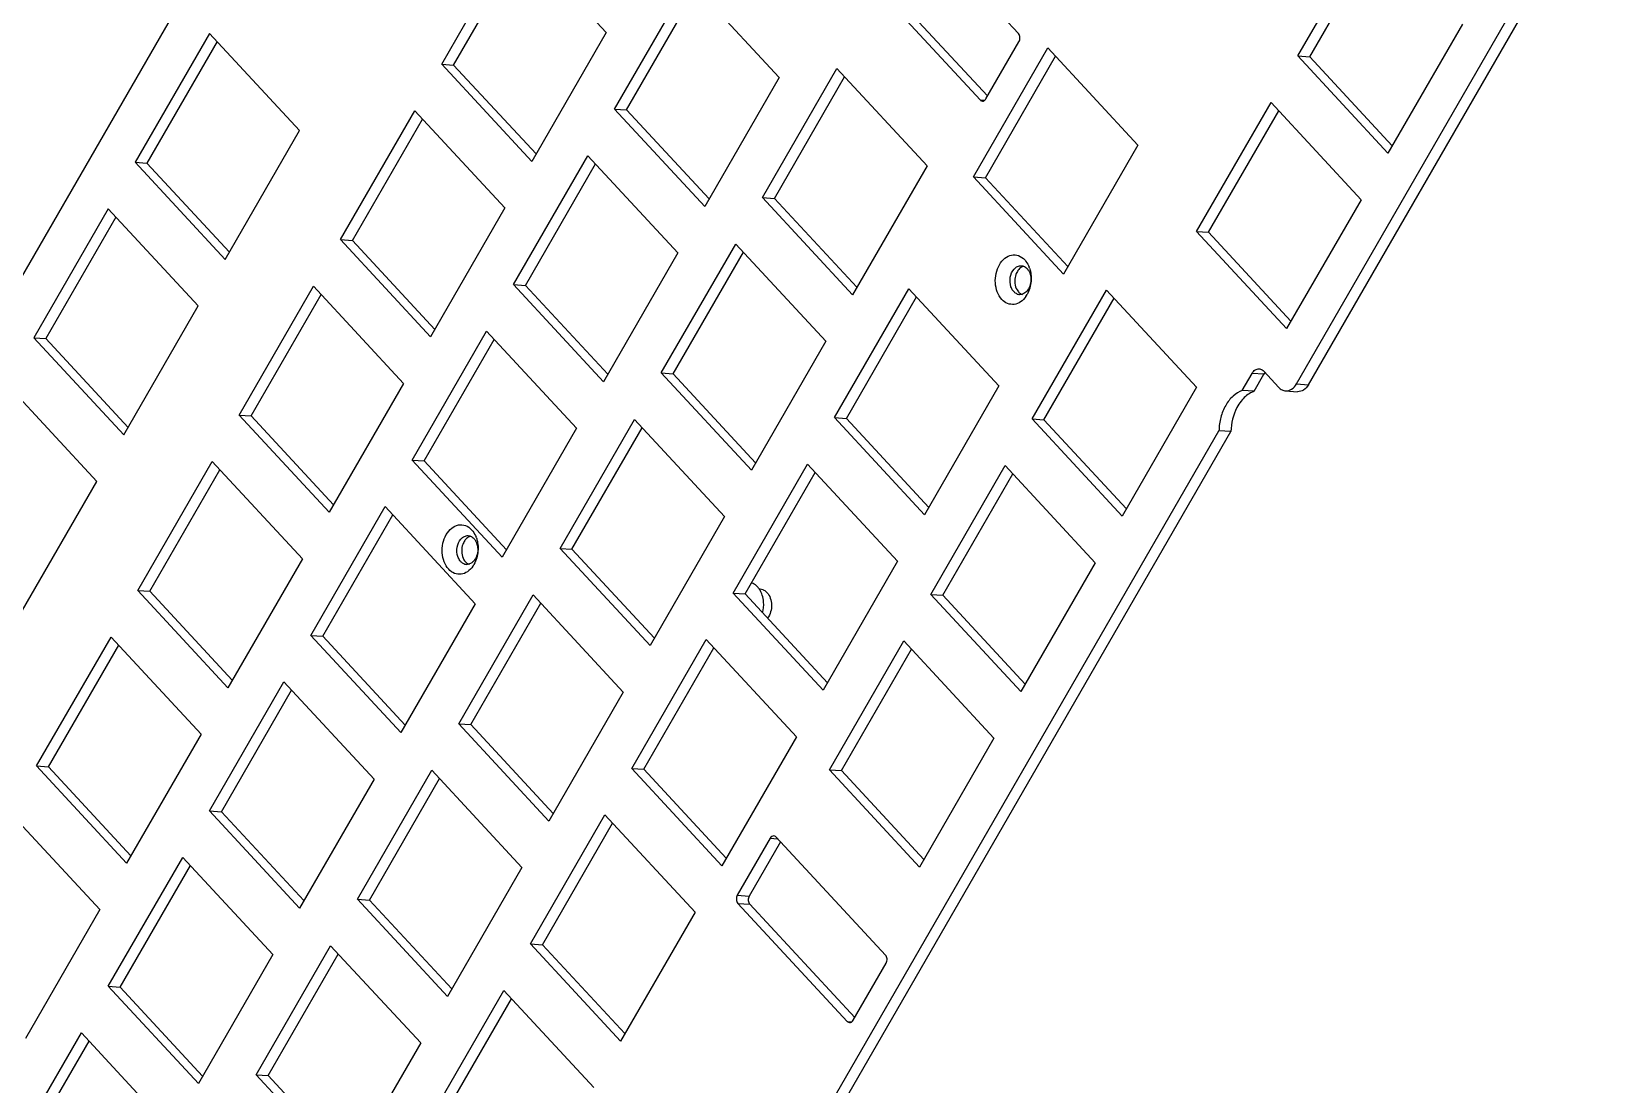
# Model space of a CAD drawing. Header units: millimetres. Extents: x 2563 to 3873, y -1388 to 61.
# Drawn here: x 3207.6 to 3344.9, y -1165.3 to -1074.1 of the extents above; entities that cross this region are included whole.
import ezdxf

# ---------------------------------------------------------------- set-up
doc = ezdxf.new("R2010")
doc.units = ezdxf.units.MM
doc.header["$LTSCALE"] = 30.734
doc.layers.get('0').update_dxf_attribs({"linetype": 'CONTINUOUS'})

msp = doc.modelspace()

# ---------------------------------------------------------------- linework, layer by layer
at = {"color": 7, "linetype": 'Continuous'}
for p, q in [((3241.643, -1034.778), (3188.974, -1126.003)), ((3317.13, -1104.625), (3343.886, -1058.281)), ((3318.166, -1104.695), (3344.923, -1058.351)), ((3243.086, -1076.928), (3249.534, -1065.76)), ((3249.534, -1065.76), (3257.336, -1074.179)), ((3317.252, -1076.213), (3323.7, -1065.046)), ((3318.288, -1076.283), (3324.363, -1065.762)), ((3244.122, -1076.998), (3250.197, -1066.476)), ((3258.069, -1080.821), (3264.517, -1069.653)), ((3264.517, -1069.653), (3272.32, -1078.072)), ((3280.254, -1069.8), (3289.728, -1080.022)), ((3281.29, -1069.87), (3290.38, -1079.677)), ((3259.106, -1080.891), (3265.18, -1070.369)), ((3293.044, -1074.278), (3291.684, -1072.81)), ((3331.502, -1073.464), (3325.055, -1084.632)), ((3222.968, -1074.252), (3216.52, -1085.419)), ((3223.631, -1074.968), (3217.557, -1085.489)), ((3230.771, -1082.67), (3222.968, -1074.252)), ((3257.336, -1074.179), (3250.889, -1085.346)), ((3290.237, -1079.923), (3293.093, -1074.978)), ((3289.146, -1086.684), (3295.593, -1075.517)), ((3290.182, -1086.754), (3296.257, -1076.233)), ((3295.593, -1075.517), (3303.396, -1083.935)), ((3317.252, -1076.213), (3318.288, -1076.283)), ((3325.055, -1084.632), (3317.252, -1076.213)), ((3325.428, -1083.986), (3318.288, -1076.283)), ((3250.889, -1085.346), (3243.086, -1076.928)), ((3243.086, -1076.928), (3244.122, -1076.998)), ((3251.262, -1084.7), (3244.122, -1076.998)), ((3272.32, -1078.072), (3265.872, -1089.239)), ((3270.881, -1088.474), (3277.329, -1077.307)), ((3271.918, -1088.544), (3277.992, -1078.023)), ((3277.329, -1077.307), (3285.132, -1085.725)), ((3265.872, -1089.239), (3258.069, -1080.821)), ((3258.069, -1080.821), (3259.106, -1080.891)), ((3266.245, -1088.593), (3259.106, -1080.891)), ((3289.728, -1080.022), (3290.118, -1080.048)), ((3308.479, -1091.409), (3314.926, -1080.242)), ((3314.926, -1080.242), (3322.729, -1088.66)), ((3234.313, -1092.123), (3240.76, -1080.956)), ((3235.349, -1092.193), (3241.424, -1081.672)), ((3240.76, -1080.956), (3248.563, -1089.374)), ((3309.515, -1091.479), (3315.59, -1080.957)), ((3224.323, -1093.838), (3230.771, -1082.67)), ((3249.296, -1096.016), (3255.744, -1084.849)), ((3255.744, -1084.849), (3263.547, -1093.267)), ((3303.396, -1083.935), (3296.949, -1095.102)), ((3216.52, -1085.419), (3224.323, -1093.838)), ((3216.52, -1085.419), (3217.557, -1085.489)), ((3217.557, -1085.489), (3224.696, -1093.192)), ((3250.333, -1096.086), (3256.407, -1085.565)), ((3285.132, -1085.725), (3278.684, -1096.893)), ((3289.146, -1086.684), (3290.182, -1086.754)), ((3296.949, -1095.102), (3289.146, -1086.684)), ((3297.322, -1094.456), (3290.182, -1086.754)), ((3278.684, -1096.893), (3270.881, -1088.474)), ((3270.881, -1088.474), (3271.918, -1088.544)), ((3279.057, -1096.247), (3271.918, -1088.544)), ((3322.729, -1088.66), (3316.282, -1099.827)), ((3214.195, -1089.448), (3207.747, -1100.615)), ((3214.858, -1090.163), (3208.784, -1100.685)), ((3221.998, -1097.866), (3214.195, -1089.448)), ((3248.563, -1089.374), (3242.116, -1100.541)), ((3308.479, -1091.409), (3309.515, -1091.479)), ((3316.282, -1099.827), (3308.479, -1091.409)), ((3316.655, -1099.181), (3309.515, -1091.479)), ((3242.116, -1100.541), (3234.313, -1092.123)), ((3234.313, -1092.123), (3235.349, -1092.193)), ((3242.489, -1099.896), (3235.349, -1092.193)), ((3263.547, -1093.267), (3257.099, -1104.434)), ((3262.108, -1103.67), (3268.556, -1092.503)), ((3263.145, -1103.74), (3269.219, -1093.218)), ((3268.556, -1092.503), (3276.359, -1100.921)), ((3257.099, -1104.434), (3249.296, -1096.016)), ((3249.296, -1096.016), (3250.333, -1096.086)), ((3225.54, -1107.319), (3231.987, -1096.151)), ((3226.576, -1107.389), (3232.651, -1096.867)), ((3231.987, -1096.151), (3239.79, -1104.57)), ((3257.472, -1103.788), (3250.333, -1096.086)), ((3277.105, -1107.539), (3283.553, -1096.372)), ((3278.142, -1107.609), (3284.216, -1097.087)), ((3283.553, -1096.372), (3291.356, -1104.79)), ((3294.223, -1107.657), (3300.67, -1096.489)), ((3295.259, -1107.727), (3301.334, -1097.205)), ((3300.67, -1096.489), (3308.473, -1104.908)), ((3215.55, -1109.033), (3221.998, -1097.866)), ((3240.523, -1111.212), (3246.971, -1100.044)), ((3246.971, -1100.044), (3254.774, -1108.462)), ((3207.747, -1100.615), (3215.55, -1109.033)), ((3207.747, -1100.615), (3208.784, -1100.685)), ((3208.784, -1100.685), (3215.923, -1108.387)), ((3241.559, -1111.281), (3247.634, -1100.76)), ((3276.359, -1100.921), (3269.911, -1112.088)), ((3269.911, -1112.088), (3262.108, -1103.67)), ((3262.108, -1103.67), (3263.145, -1103.74)), ((3270.284, -1111.442), (3263.145, -1103.74)), ((3312.426, -1105.189), (3313.281, -1103.709)), ((3314.317, -1103.779), (3313.281, -1103.709)), ((3313.463, -1105.259), (3314.317, -1103.779)), ((3314.299, -1103.513), (3315.603, -1104.92)), ((3213.224, -1113.061), (3205.422, -1104.643)), ((3239.79, -1104.57), (3233.343, -1115.737)), ((3291.356, -1104.79), (3284.908, -1115.957)), ((3308.473, -1104.908), (3302.026, -1116.075)), ((3313.463, -1105.259), (3312.426, -1105.189)), ((3316.193, -1105.22), (3317.229, -1105.29)), ((3317.13, -1104.625), (3318.166, -1104.695)), ((3233.343, -1115.737), (3225.54, -1107.319)), ((3225.54, -1107.319), (3226.576, -1107.389)), ((3233.716, -1115.091), (3226.576, -1107.389)), ((3253.335, -1118.865), (3259.783, -1107.698)), ((3254.371, -1118.935), (3260.446, -1108.414)), ((3259.783, -1107.698), (3267.585, -1116.116)), ((3277.105, -1107.539), (3278.142, -1107.609)), ((3284.908, -1115.957), (3277.105, -1107.539)), ((3285.281, -1115.311), (3278.142, -1107.609)), ((3294.223, -1107.657), (3295.259, -1107.727)), ((3302.026, -1116.075), (3294.223, -1107.657)), ((3302.399, -1115.429), (3295.259, -1107.727)), ((3254.774, -1108.462), (3248.326, -1119.63)), ((3257.531, -1200.27), (3310.416, -1108.67)), ((3258.567, -1200.34), (3311.453, -1108.74)), ((3311.453, -1108.74), (3310.416, -1108.67)), ((3216.767, -1122.514), (3223.214, -1111.347)), ((3217.803, -1122.584), (3223.878, -1112.063)), ((3223.214, -1111.347), (3231.017, -1119.765)), ((3248.326, -1119.63), (3240.523, -1111.212)), ((3240.523, -1111.212), (3241.559, -1111.281)), ((3248.699, -1118.984), (3241.559, -1111.281)), ((3268.332, -1122.734), (3274.78, -1111.567)), ((3269.369, -1122.804), (3275.443, -1112.283)), ((3274.78, -1111.567), (3282.583, -1119.985)), ((3285.45, -1122.852), (3291.897, -1111.685)), ((3286.486, -1122.922), (3292.561, -1112.401)), ((3291.897, -1111.685), (3299.7, -1120.103)), ((3206.777, -1124.229), (3213.224, -1113.061)), ((3231.75, -1126.407), (3238.198, -1115.24)), ((3238.198, -1115.24), (3246, -1123.658)), ((3232.786, -1126.477), (3238.861, -1115.955)), ((3267.585, -1116.116), (3261.138, -1127.284)), ((3261.138, -1127.284), (3253.335, -1118.865)), ((3253.335, -1118.865), (3254.371, -1118.935)), ((3261.511, -1126.638), (3254.371, -1118.935)), ((3231.017, -1119.765), (3224.57, -1130.932)), ((3282.583, -1119.985), (3276.135, -1131.153)), ((3299.7, -1120.103), (3293.253, -1131.27)), ((3224.57, -1130.932), (3216.767, -1122.514)), ((3216.767, -1122.514), (3217.803, -1122.584)), ((3224.943, -1130.286), (3217.803, -1122.584)), ((3244.562, -1134.061), (3251.009, -1122.894)), ((3251.009, -1122.894), (3258.812, -1131.312)), ((3268.332, -1122.734), (3269.369, -1122.804)), ((3276.135, -1131.153), (3268.332, -1122.734)), ((3276.508, -1130.507), (3269.369, -1122.804)), ((3270.556, -1122.375), (3270.674, -1122.382)), ((3285.45, -1122.852), (3286.486, -1122.922)), ((3293.253, -1131.27), (3285.45, -1122.852)), ((3293.626, -1130.625), (3286.486, -1122.922)), ((3246, -1123.658), (3239.553, -1134.825)), ((3245.598, -1134.131), (3251.673, -1123.609)), ((3207.994, -1137.71), (3214.441, -1126.542)), ((3209.03, -1137.78), (3215.105, -1127.258)), ((3214.441, -1126.542), (3222.244, -1134.96)), ((3239.553, -1134.825), (3231.75, -1126.407)), ((3231.75, -1126.407), (3232.786, -1126.477)), ((3239.926, -1134.179), (3232.786, -1126.477)), ((3259.559, -1137.93), (3266.007, -1126.763)), ((3260.595, -1138), (3266.67, -1127.478)), ((3266.007, -1126.763), (3273.809, -1135.181)), ((3276.677, -1138.048), (3283.124, -1126.88)), ((3277.713, -1138.118), (3283.788, -1127.596)), ((3283.124, -1126.88), (3290.927, -1135.299)), ((3222.977, -1141.602), (3229.424, -1130.435)), ((3224.013, -1141.672), (3230.088, -1131.151)), ((3229.424, -1130.435), (3237.227, -1138.853)), ((3258.812, -1131.312), (3252.365, -1142.479)), ((3252.365, -1142.479), (3244.562, -1134.061)), ((3244.562, -1134.061), (3245.598, -1134.131)), ((3252.738, -1141.833), (3245.598, -1134.131)), ((3222.244, -1134.96), (3215.797, -1146.128)), ((3273.809, -1135.181), (3267.362, -1146.348)), ((3290.927, -1135.299), (3284.48, -1146.466)), ((3215.797, -1146.128), (3207.994, -1137.71)), ((3207.994, -1137.71), (3209.03, -1137.78)), ((3216.169, -1145.482), (3209.03, -1137.78)), ((3235.789, -1149.256), (3242.236, -1138.089)), ((3242.236, -1138.089), (3250.039, -1146.507)), ((3259.559, -1137.93), (3260.595, -1138)), ((3267.362, -1146.348), (3259.559, -1137.93)), ((3267.735, -1145.702), (3260.595, -1138)), ((3276.677, -1138.048), (3277.713, -1138.118)), ((3284.48, -1146.466), (3276.677, -1138.048)), ((3284.852, -1145.82), (3277.713, -1138.118)), ((3237.227, -1138.853), (3230.78, -1150.021)), ((3236.825, -1149.326), (3242.9, -1138.805)), ((3205.668, -1141.738), (3213.471, -1150.156)), ((3230.78, -1150.021), (3222.977, -1141.602)), ((3222.977, -1141.602), (3224.013, -1141.672)), ((3231.153, -1149.375), (3224.013, -1141.672)), ((3250.786, -1153.125), (3257.233, -1141.958)), ((3251.822, -1153.195), (3257.897, -1142.674)), ((3257.233, -1141.958), (3265.036, -1150.376)), ((3271.548, -1143.967), (3268.693, -1148.913)), ((3271.548, -1143.967), (3272.188, -1144.011)), ((3281.532, -1154.091), (3272.057, -1143.869)), ((3272.442, -1144.284), (3269.729, -1148.983)), ((3214.204, -1156.798), (3220.651, -1145.631)), ((3215.24, -1156.868), (3221.315, -1146.346)), ((3220.651, -1145.631), (3228.454, -1154.049)), ((3250.039, -1146.507), (3243.592, -1157.675)), ((3243.592, -1157.675), (3235.789, -1149.256)), ((3235.789, -1149.256), (3236.825, -1149.326)), ((3243.965, -1157.029), (3236.825, -1149.326)), ((3268.693, -1148.913), (3269.729, -1148.983)), ((3268.741, -1149.612), (3269.778, -1149.682)), ((3268.741, -1149.612), (3278.216, -1159.834)), ((3213.471, -1150.156), (3207.023, -1161.323)), ((3265.036, -1150.376), (3258.589, -1161.544)), ((3269.778, -1149.682), (3278.868, -1159.489)), ((3227.016, -1164.452), (3233.463, -1153.285)), ((3233.463, -1153.285), (3241.266, -1161.703)), ((3250.786, -1153.125), (3251.822, -1153.195)), ((3258.589, -1161.544), (3250.786, -1153.125)), ((3258.962, -1160.898), (3251.822, -1153.195)), ((3228.454, -1154.049), (3222.007, -1165.216)), ((3228.052, -1164.522), (3234.127, -1154)), ((3278.725, -1159.736), (3281.58, -1154.791)), ((3222.007, -1165.216), (3214.204, -1156.798)), ((3214.204, -1156.798), (3215.24, -1156.868)), ((3222.38, -1164.57), (3215.24, -1156.868)), ((3242.013, -1168.321), (3248.46, -1157.154)), ((3248.46, -1157.154), (3256.263, -1165.572)), ((3243.049, -1168.391), (3249.124, -1157.869)), ((3278.216, -1159.834), (3278.606, -1159.861)), ((3205.431, -1171.993), (3211.878, -1160.826)), ((3206.467, -1172.063), (3212.542, -1161.542)), ((3211.878, -1160.826), (3219.681, -1169.244)), ((3241.266, -1161.703), (3234.819, -1172.87)), ((3234.819, -1172.87), (3227.016, -1164.452)), ((3227.016, -1164.452), (3228.052, -1164.522)), ((3235.192, -1172.224), (3228.052, -1164.522))]:
    msp.add_line(p, q, dxfattribs=at)
for centre, radius, start, end in [((3291.767, -1095.366), 2.369, 19.34518, 21.50483), ((3293.186, -1096.205), 0.673, 249.4994, 254.31806), ((3293.18, -1096.224), 0.653, 254.34493, 266.14095), ((3293.17, -1096.168), 0.711, 285.6252, 289.42101), ((3291.865, -1095.766), 2.23, 325.30026, 330.02624), ((3243.854, -1118.743), 2.369, 19.34518, 21.50483), ((3245.273, -1119.582), 0.673, 249.4994, 254.31806), ((3245.267, -1119.601), 0.653, 254.34493, 266.14095), ((3245.257, -1119.545), 0.711, 285.6252, 289.42101), ((3243.952, -1119.143), 2.23, 325.30026, 330.02624), ((3269.593, -1122.888), 1.078, 70.04247, 72.78844)]:
    msp.add_arc(centre, radius, start, end, dxfattribs=at)
for points, knots in [([(3293.093, -1074.978), (3293.156, -1074.869), (3293.209, -1074.616), (3293.124, -1074.365), (3293.044, -1074.278)], [0, 0, 0, 0, 0.516988, 1, 1, 1, 1]), ([(3289.728, -1080.022), (3289.742, -1080.036), (3289.797, -1080.087), (3289.87, -1080.118), (3289.925, -1080.122)], [0, 0, 0, 0, 0.265136, 1, 1, 1, 1]), ([(3290.085, -1080.083), (3290.1, -1080.074), (3290.161, -1080.032), (3290.209, -1079.972), (3290.237, -1079.923)], [0, 0, 0, 0, 0.2362048, 1, 1, 1, 1]), ([(3291.608, -1097.302), (3291.264, -1096.93), (3290.992, -1096.109), (3291.073, -1095.053), (3291.35, -1094.297), (3291.815, -1093.718), (3292.426, -1093.405), (3293.089, -1093.457), (3293.442, -1093.714), (3293.589, -1093.872)], [0, 0, 0, 0, 0.2627513, 0.407557, 0.5469772, 0.6729125, 0.7839529, 0.8884344, 1, 1, 1, 1]), ([(3292.399, -1096.201), (3292.311, -1095.943), (3292.278, -1095.388), (3292.496, -1094.869), (3292.669, -1094.675)], [0, 0, 0, 0, 0.5116141, 1, 1, 1, 1]), ([(3292.669, -1094.675), (3292.753, -1094.581), (3292.945, -1094.425), (3293.191, -1094.374), (3293.305, -1094.382)], [0, 0, 0, 0, 0.5251894, 1, 1, 1, 1]), ([(3293.494, -1094.433), (3293.456, -1094.444), (3293.301, -1094.502), (3293.167, -1094.608), (3293.084, -1094.702)], [0, 0, 0, 0, 0.237164, 1, 1, 1, 1]), ([(3293.589, -1093.872), (3293.628, -1093.915), (3293.785, -1094.104), (3293.903, -1094.323), (3293.972, -1094.497)], [0, 0, 0, 0, 0.2380765, 1, 1, 1, 1]), ([(3293.796, -1094.632), (3293.85, -1094.69), (3294.052, -1094.972), (3294.127, -1095.331), (3294.124, -1095.595)], [0, 0, 0, 0, 0.2303945, 1, 1, 1, 1]), ([(3294.003, -1094.581), (3294.023, -1094.637), (3294.094, -1094.867), (3294.134, -1095.107), (3294.146, -1095.289)], [0, 0, 0, 0, 0.2445506, 1, 1, 1, 1]), ([(3292.731, -1095.691), (3292.73, -1095.762), (3292.743, -1096.032), (3292.824, -1096.302), (3292.926, -1096.474)], [0, 0, 0, 0, 0.261664, 1, 1, 1, 1]), ([(3293.084, -1094.702), (3293.056, -1094.733), (3292.95, -1094.867), (3292.871, -1095.023), (3292.828, -1095.146)], [0, 0, 0, 0, 0.2391772, 1, 1, 1, 1]), ([(3294.146, -1095.289), (3294.156, -1095.428), (3294.154, -1095.976), (3294, -1096.527), (3293.797, -1096.88)], [0, 0, 0, 0, 0.256167, 1, 1, 1, 1]), ([(3293.699, -1097.035), (3293.572, -1097.218), (3293.275, -1097.533), (3292.689, -1097.776), (3292.075, -1097.696), (3291.747, -1097.451), (3291.608, -1097.302)], [0, 0, 0, 0, 0.2734501, 0.5171602, 0.7503839, 1, 1, 1, 1]), ([(3292.645, -1096.626), (3292.618, -1096.598), (3292.514, -1096.47), (3292.44, -1096.32), (3292.399, -1096.201)], [0, 0, 0, 0, 0.2365284, 1, 1, 1, 1]), ([(3292.95, -1096.836), (3292.922, -1096.825), (3292.808, -1096.774), (3292.709, -1096.695), (3292.645, -1096.626)], [0, 0, 0, 0, 0.2418604, 1, 1, 1, 1]), ([(3293.059, -1096.654), (3293.081, -1096.677), (3293.168, -1096.762), (3293.273, -1096.828), (3293.357, -1096.861)], [0, 0, 0, 0, 0.2601906, 1, 1, 1, 1]), ([(3294.028, -1096.14), (3293.97, -1096.301), (3293.815, -1096.588), (3293.546, -1096.789), (3293.406, -1096.838)], [0, 0, 0, 0, 0.5349824, 1, 1, 1, 1]), ([(3313.281, -1103.709), (3313.35, -1103.59), (3313.522, -1103.385), (3313.787, -1103.305), (3313.905, -1103.313)], [0, 0, 0, 0, 0.5364887, 1, 1, 1, 1]), ([(3313.905, -1103.313), (3313.941, -1103.315), (3314.089, -1103.34), (3314.222, -1103.43), (3314.299, -1103.513)], [0, 0, 0, 0, 0.241165, 1, 1, 1, 1]), ([(3312.426, -1105.189), (3312.138, -1105.295), (3311.576, -1105.658), (3310.945, -1106.482), (3310.53, -1107.518), (3310.424, -1108.282), (3310.416, -1108.67)], [0, 0, 0, 0, 0.2177218, 0.4602171, 0.72452, 1, 1, 1, 1]), ([(3313.463, -1105.259), (3313.357, -1105.298), (3312.925, -1105.497), (3312.561, -1105.828), (3312.336, -1106.111)], [0, 0, 0, 0, 0.2365376, 1, 1, 1, 1]), ([(3315.603, -1104.92), (3315.682, -1105.005), (3315.862, -1105.148), (3316.084, -1105.213), (3316.193, -1105.22)], [0, 0, 0, 0, 0.5169844, 1, 1, 1, 1]), ([(3316.193, -1105.22), (3316.371, -1105.232), (3316.768, -1105.112), (3317.026, -1104.804), (3317.13, -1104.625)], [0, 0, 0, 0, 0.4635113, 1, 1, 1, 1]), ([(3318.166, -1104.695), (3318.063, -1104.874), (3317.805, -1105.182), (3317.407, -1105.302), (3317.229, -1105.29)], [0, 0, 0, 0, 0.5364887, 1, 1, 1, 1]), ([(3312.336, -1106.111), (3312.198, -1106.285), (3311.691, -1107.073), (3311.467, -1108.028), (3311.453, -1108.74)], [0, 0, 0, 0, 0.2370169, 1, 1, 1, 1]), ([(3243.695, -1120.679), (3243.35, -1120.307), (3243.078, -1119.486), (3243.16, -1118.43), (3243.437, -1117.674), (3243.902, -1117.095), (3244.513, -1116.782), (3245.176, -1116.834), (3245.529, -1117.091), (3245.675, -1117.249)], [0, 0, 0, 0, 0.2627513, 0.407557, 0.5469772, 0.6729125, 0.7839529, 0.8884344, 1, 1, 1, 1]), ([(3244.756, -1118.052), (3244.839, -1117.958), (3245.032, -1117.802), (3245.278, -1117.751), (3245.391, -1117.759)], [0, 0, 0, 0, 0.5251894, 1, 1, 1, 1]), ([(3245.581, -1117.81), (3245.543, -1117.821), (3245.388, -1117.879), (3245.254, -1117.985), (3245.171, -1118.079)], [0, 0, 0, 0, 0.237164, 1, 1, 1, 1]), ([(3245.675, -1117.249), (3245.715, -1117.292), (3245.872, -1117.481), (3245.99, -1117.7), (3246.059, -1117.874)], [0, 0, 0, 0, 0.2380765, 1, 1, 1, 1]), ([(3245.883, -1118.009), (3245.937, -1118.067), (3246.138, -1118.349), (3246.214, -1118.708), (3246.211, -1118.972)], [0, 0, 0, 0, 0.2303945, 1, 1, 1, 1]), ([(3246.09, -1117.958), (3246.109, -1118.014), (3246.181, -1118.244), (3246.22, -1118.484), (3246.233, -1118.666)], [0, 0, 0, 0, 0.2445506, 1, 1, 1, 1]), ([(3244.486, -1119.578), (3244.398, -1119.32), (3244.365, -1118.765), (3244.583, -1118.246), (3244.756, -1118.052)], [0, 0, 0, 0, 0.5116141, 1, 1, 1, 1]), ([(3244.818, -1119.068), (3244.817, -1119.139), (3244.83, -1119.409), (3244.911, -1119.679), (3245.013, -1119.851)], [0, 0, 0, 0, 0.261664, 1, 1, 1, 1]), ([(3245.171, -1118.079), (3245.143, -1118.11), (3245.037, -1118.244), (3244.958, -1118.4), (3244.914, -1118.523)], [0, 0, 0, 0, 0.2391772, 1, 1, 1, 1]), ([(3246.233, -1118.666), (3246.242, -1118.805), (3246.241, -1119.353), (3246.087, -1119.904), (3245.884, -1120.257)], [0, 0, 0, 0, 0.256167, 1, 1, 1, 1]), ([(3245.785, -1120.412), (3245.658, -1120.595), (3245.362, -1120.91), (3244.776, -1121.153), (3244.162, -1121.073), (3243.833, -1120.828), (3243.695, -1120.679)], [0, 0, 0, 0, 0.2734501, 0.5171602, 0.7503839, 1, 1, 1, 1]), ([(3244.731, -1120.003), (3244.705, -1119.975), (3244.601, -1119.847), (3244.527, -1119.697), (3244.486, -1119.578)], [0, 0, 0, 0, 0.2365284, 1, 1, 1, 1]), ([(3245.037, -1120.213), (3245.009, -1120.202), (3244.895, -1120.151), (3244.795, -1120.072), (3244.731, -1120.003)], [0, 0, 0, 0, 0.2418604, 1, 1, 1, 1]), ([(3245.146, -1120.031), (3245.167, -1120.054), (3245.254, -1120.139), (3245.36, -1120.205), (3245.443, -1120.238)], [0, 0, 0, 0, 0.2601906, 1, 1, 1, 1]), ([(3246.114, -1119.517), (3246.057, -1119.678), (3245.901, -1119.965), (3245.633, -1120.166), (3245.493, -1120.215)], [0, 0, 0, 0, 0.5349824, 1, 1, 1, 1]), ([(3270.458, -1122.214), (3270.422, -1122.175), (3270.278, -1122.035), (3270.101, -1121.926), (3269.961, -1121.875)], [0, 0, 0, 0, 0.2609234, 1, 1, 1, 1]), ([(3270.814, -1122.795), (3270.801, -1122.761), (3270.744, -1122.626), (3270.673, -1122.498), (3270.612, -1122.408)], [0, 0, 0, 0, 0.2568867, 1, 1, 1, 1]), ([(3270.976, -1123.531), (3270.972, -1123.467), (3270.945, -1123.217), (3270.883, -1122.97), (3270.814, -1122.795)], [0, 0, 0, 0, 0.2562979, 1, 1, 1, 1]), ([(3270.891, -1122.429), (3270.926, -1122.441), (3271.064, -1122.502), (3271.186, -1122.599), (3271.264, -1122.683)], [0, 0, 0, 0, 0.2414709, 1, 1, 1, 1]), ([(3271.264, -1122.683), (3271.523, -1122.963), (3271.774, -1123.781), (3271.558, -1124.591), (3271.322, -1124.916)], [0, 0, 0, 0, 0.4874752, 1, 1, 1, 1]), ([(3271.861, -1143.769), (3271.801, -1143.765), (3271.669, -1143.805), (3271.583, -1143.908), (3271.548, -1143.967)], [0, 0, 0, 0, 0.4637418, 1, 1, 1, 1]), ([(3272.057, -1143.869), (3272.044, -1143.855), (3271.989, -1143.804), (3271.915, -1143.773), (3271.861, -1143.769)], [0, 0, 0, 0, 0.265136, 1, 1, 1, 1]), ([(3268.693, -1148.913), (3268.63, -1149.022), (3268.577, -1149.275), (3268.661, -1149.526), (3268.741, -1149.612)], [0, 0, 0, 0, 0.516988, 1, 1, 1, 1]), ([(3269.729, -1148.983), (3269.666, -1149.092), (3269.613, -1149.345), (3269.697, -1149.596), (3269.778, -1149.682)], [0, 0, 0, 0, 0.516988, 1, 1, 1, 1]), ([(3281.58, -1154.791), (3281.644, -1154.681), (3281.697, -1154.429), (3281.612, -1154.178), (3281.532, -1154.091)], [0, 0, 0, 0, 0.516988, 1, 1, 1, 1]), ([(3278.216, -1159.834), (3278.23, -1159.849), (3278.284, -1159.899), (3278.358, -1159.931), (3278.413, -1159.935)], [0, 0, 0, 0, 0.265136, 1, 1, 1, 1]), ([(3278.573, -1159.895), (3278.588, -1159.887), (3278.649, -1159.844), (3278.697, -1159.785), (3278.725, -1159.736)], [0, 0, 0, 0, 0.2362048, 1, 1, 1, 1])]:
    msp.add_open_spline(points, degree=3, knots=knots, dxfattribs=at)
for points in [[(3289.925, -1080.122), (3289.98, -1080.125), (3290.037, -1080.11), (3290.085, -1080.083)], [(3293.305, -1094.382), (3293.371, -1094.386), (3293.437, -1094.401), (3293.499, -1094.425)], [(3293.499, -1094.425), (3293.553, -1094.446), (3293.604, -1094.474), (3293.652, -1094.506)], [(3293.652, -1094.506), (3293.704, -1094.543), (3293.753, -1094.585), (3293.796, -1094.632)], [(3292.828, -1095.146), (3292.766, -1095.32), (3292.734, -1095.507), (3292.731, -1095.691)], [(3294.124, -1095.595), (3294.122, -1095.78), (3294.09, -1095.966), (3294.028, -1096.14)], [(3292.926, -1096.474), (3292.964, -1096.538), (3293.008, -1096.599), (3293.059, -1096.654)], [(3293.361, -1096.852), (3293.289, -1096.873), (3293.211, -1096.881), (3293.136, -1096.876)], [(3314.432, -1103.618), (3314.389, -1103.668), (3314.35, -1103.722), (3314.317, -1103.779)], [(3245.391, -1117.759), (3245.457, -1117.763), (3245.524, -1117.778), (3245.586, -1117.802)], [(3245.586, -1117.802), (3245.639, -1117.823), (3245.691, -1117.851), (3245.738, -1117.884)], [(3245.738, -1117.884), (3245.791, -1117.92), (3245.839, -1117.962), (3245.883, -1118.009)], [(3244.914, -1118.523), (3244.852, -1118.697), (3244.82, -1118.884), (3244.818, -1119.068)], [(3246.211, -1118.972), (3246.208, -1119.157), (3246.176, -1119.343), (3246.114, -1119.517)], [(3245.013, -1119.851), (3245.051, -1119.915), (3245.095, -1119.976), (3245.146, -1120.031)], [(3245.448, -1120.229), (3245.375, -1120.25), (3245.298, -1120.258), (3245.223, -1120.253)], [(3270.612, -1122.408), (3270.565, -1122.34), (3270.514, -1122.274), (3270.458, -1122.214)], [(3270.674, -1122.382), (3270.748, -1122.387), (3270.822, -1122.403), (3270.891, -1122.429)], [(3270.888, -1124.435), (3270.968, -1124.143), (3270.997, -1123.833), (3270.976, -1123.531)], [(3278.413, -1159.935), (3278.468, -1159.938), (3278.525, -1159.923), (3278.573, -1159.895)]]:
    msp.add_open_spline(points, degree=3, dxfattribs=at)

doc.saveas('drawing.dxf')
